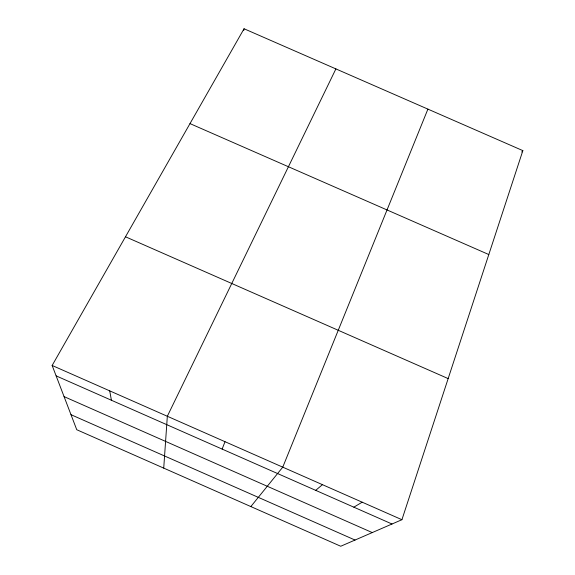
<?xml version="1.0" encoding="UTF-8"?>
<svg xmlns="http://www.w3.org/2000/svg" width="575" height="575" viewBox="0 0 575 575"><rect width="100%" height="100%" fill="white"/><g stroke="black" fill="none" stroke-linecap="round" stroke-linejoin="round"><path stroke-width="0.86" d="M163.724 468.115L167.332 416.264L335.901 68.899M243.786 30.482L244.052 28.75L522.855 150.628L401.925 519.707L340.731 546.25L76.748 429.719L52.145 365.47L244.052 28.75M222.137 449.089L225.012 441.701M427.901 109.121L282.756 467.159L250.837 506.568M521.777 152.008L522.855 150.628M315.704 490.353L322.453 484.66M353.848 507.172L362.171 502.183M189.994 123.603L488.808 254.545M125.494 236.785L448.162 378.594M52.145 365.47L401.925 519.707M56.127 375.87L392.013 524.012M64.069 396.613L372.255 532.579M70.991 414.683L355.041 540.047M109.71 390.856L111.413 400.25"/></g></svg>
